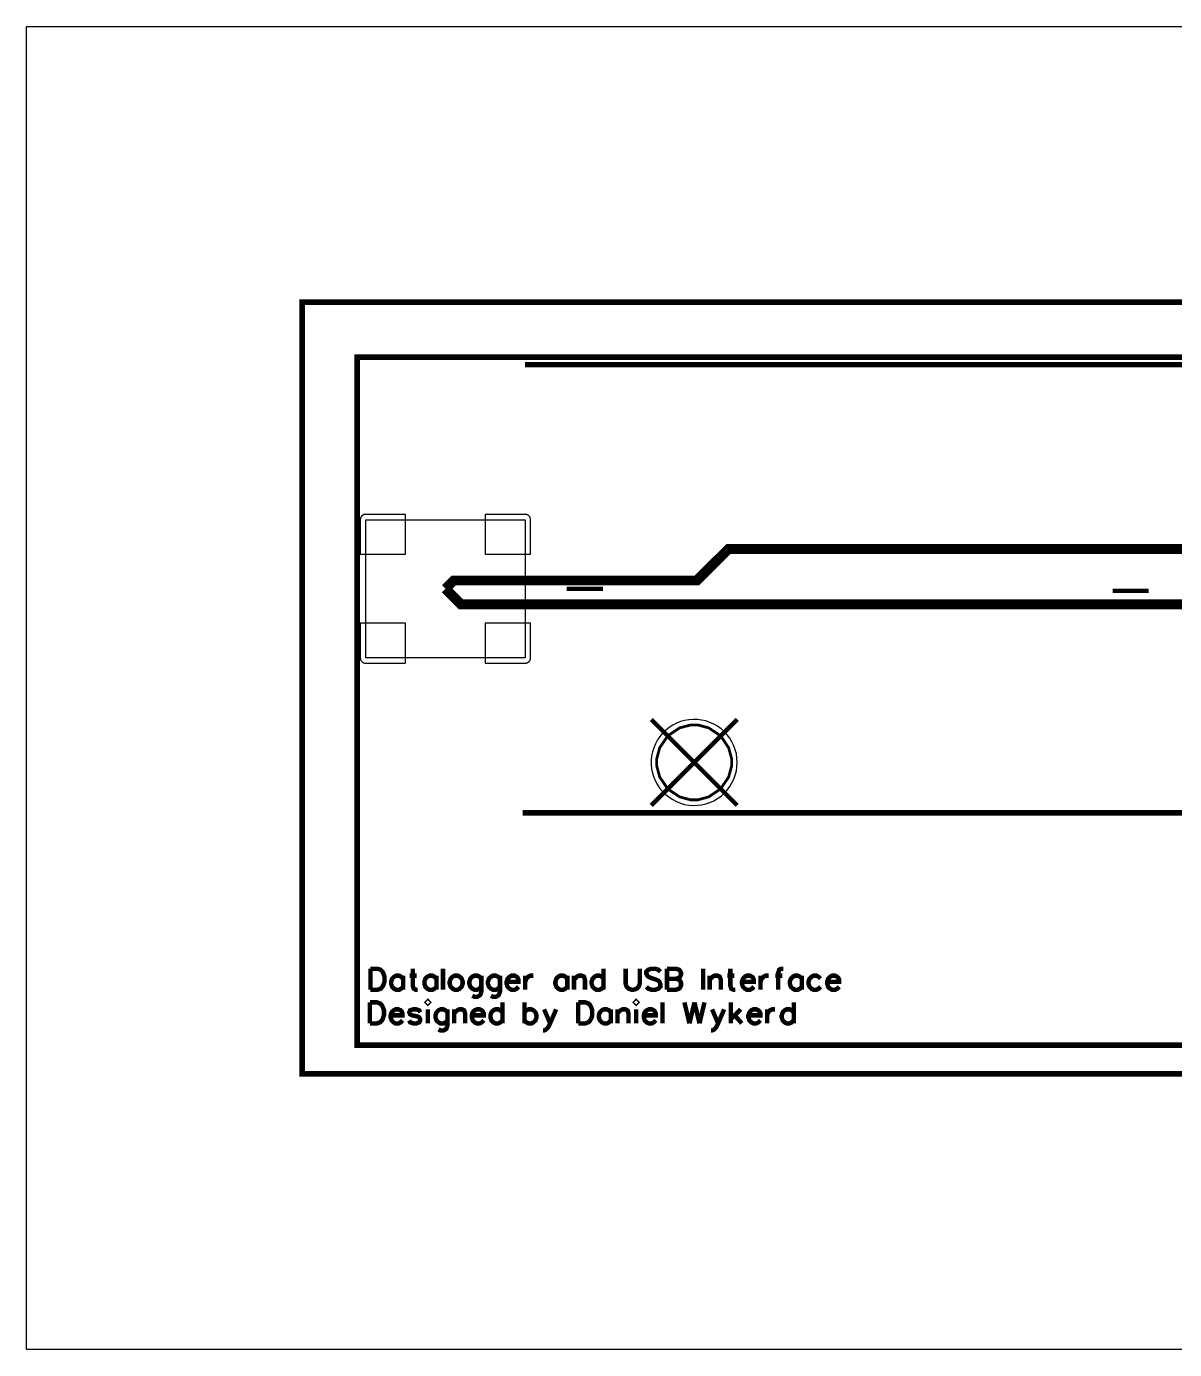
# Model space of a CAD drawing. Extents: x 0 to 5, y 0 to 2.5.
# Drawn here: x 0 to 2.169, y 0 to 2.5 of the extents above; entities that cross this region are included whole.
import ezdxf

# ---------------------------------------------------------------- set-up
doc = ezdxf.new("R2010")
doc.units = 0
doc.layers.get('0').update_dxf_attribs({"linetype": 'CONTINUOUS'})

msp = doc.modelspace()

# ---------------------------------------------------------------- linework, layer by layer
at = {"color": 0}
msp.add_lwpolyline([(0, 2.5), (5, 2.5), (5, 0), (0, 0), (0, 2.5)], close=True, dxfattribs=at)
at = {"color": 5, "const_width": 0.010417}
msp.add_lwpolyline([(0.520833, 1.97917), (4.47917, 1.97917), (4.47917, 0.520833), (0.520833, 0.520833), (0.520833, 1.97917)], close=True, dxfattribs=at)
at = {"color": 1, "const_width": 0.010417}
msp.add_lwpolyline([(0.520833, 1.97917), (4.47917, 1.97917), (4.47917, 0.520833), (0.520833, 0.520833), (0.520833, 1.97917)], close=True, dxfattribs=at)
at = {"color": 6, "const_width": 0.010417}
msp.add_lwpolyline([(0.625, 1.875), (4.42708, 1.875), (4.42708, 0.574978), (0.625, 0.574978), (0.625, 1.875)], close=True, dxfattribs=at)
at = {"color": 5}
for points in [[(0.625, 0.574978), (0.625, 1.875), (4.42708, 1.875), (4.42708, 0.574978), (0.625, 0.574978)], [(1.2596, 1.02816), (1.26774, 1.02837), (1.27577, 1.02941), (1.28364, 1.0312), (1.29134, 1.03375), (1.29872, 1.03711), (1.30572, 1.04118), (1.31234, 1.0459), (1.31841, 1.05127), (1.32389, 1.05718), (1.32878, 1.06364), (1.33301, 1.07053), (1.33653, 1.07785), (1.3393, 1.08545), (1.34131, 1.09332), (1.3425, 1.10135), (1.34294, 1.10943), (1.3425, 1.11751), (1.34131, 1.12554), (1.3393, 1.13336), (1.33653, 1.141), (1.33301, 1.14827), (1.32878, 1.15522), (1.32389, 1.16168), (1.31841, 1.16759), (1.31234, 1.17296), (1.30572, 1.17768), (1.29872, 1.18175), (1.29134, 1.18506), (1.28364, 1.18766), (1.27577, 1.18945), (1.26774, 1.19043), (1.2596, 1.19065), (1.25152, 1.19005), (1.24354, 1.18864), (1.23579, 1.18647), (1.22824, 1.18348), (1.22103, 1.1798), (1.21419, 1.1754), (1.2079, 1.17036), (1.20209, 1.16471), (1.19689, 1.15848), (1.19233, 1.1518), (1.18842, 1.14469), (1.18527, 1.13721), (1.18289, 1.12945), (1.18132, 1.12153), (1.1805, 1.11344), (1.1805, 1.10536), (1.18132, 1.09733), (1.18289, 1.08936), (1.18527, 1.0816), (1.18842, 1.07416), (1.19233, 1.06706), (1.19689, 1.06033), (1.20209, 1.05414), (1.2079, 1.0485), (1.21419, 1.04346), (1.22103, 1.03906), (1.22824, 1.03532), (1.23579, 1.03239), (1.24354, 1.03017), (1.25152, 1.02881), (1.2596, 1.02816)]]:
    msp.add_lwpolyline(points, close=True, dxfattribs=at)
at = {"color": 1}
for points in [[(0.625, 0.574978), (0.625, 1.875), (4.42708, 1.875), (4.42708, 0.574978), (0.625, 0.574978)], [(0.630751, 1.50261), (0.716417, 1.50261), (0.716417, 1.57813), (0.640733, 1.57813), (0.6403, 1.57807), (0.639865, 1.57807), (0.639432, 1.57796), (0.638997, 1.5779), (0.638618, 1.57781), (0.63775, 1.57758), (0.63699, 1.57726), (0.63661, 1.57704), (0.636176, 1.57688), (0.635851, 1.57667), (0.635471, 1.57644), (0.635092, 1.57617), (0.634765, 1.57596), (0.63444, 1.57568), (0.634115, 1.57536), (0.633789, 1.57508), (0.633518, 1.57476), (0.633192, 1.57443), (0.632921, 1.57411), (0.632704, 1.57379), (0.632433, 1.5734), (0.631782, 1.57226), (0.631456, 1.5715), (0.631293, 1.57107), (0.631185, 1.57069), (0.630968, 1.56982), (0.63086, 1.56944), (0.630751, 1.56858), (0.630751, 1.50261)], [(0.866917, 1.50261), (0.952582, 1.50261), (0.952582, 1.56858), (0.952474, 1.56944), (0.952365, 1.56982), (0.952149, 1.57069), (0.95204, 1.57107), (0.951878, 1.5715), (0.951551, 1.57226), (0.9509, 1.5734), (0.950629, 1.57379), (0.950413, 1.57411), (0.950142, 1.57443), (0.949815, 1.57476), (0.949544, 1.57508), (0.949219, 1.57536), (0.948893, 1.57568), (0.948568, 1.57596), (0.948242, 1.57617), (0.947863, 1.57644), (0.947483, 1.57667), (0.947157, 1.57688), (0.946724, 1.57704), (0.946343, 1.57726), (0.945583, 1.57758), (0.944715, 1.57781), (0.944336, 1.5779), (0.943901, 1.57796), (0.943468, 1.57807), (0.943033, 1.57807), (0.9426, 1.57813), (0.866917, 1.57813), (0.866917, 1.50261)], [(0.641168, 1.56771), (0.942165, 1.56771), (0.942165, 1.30729), (0.641168, 1.30729), (0.641168, 1.56771)], [(0.641168, 1.29688), (0.716417, 1.29688), (0.716417, 1.3724), (0.630751, 1.3724), (0.630751, 1.30642), (0.63086, 1.30556), (0.630968, 1.30518), (0.631185, 1.30431), (0.631293, 1.30393), (0.631456, 1.30349), (0.631782, 1.30273), (0.632433, 1.30159), (0.632704, 1.30122), (0.632921, 1.30089), (0.633192, 1.30056), (0.633518, 1.30024), (0.633789, 1.29991), (0.634115, 1.29964), (0.63444, 1.29932), (0.634765, 1.29905), (0.635092, 1.29883), (0.635471, 1.29856), (0.635851, 1.29834), (0.636176, 1.29812), (0.63661, 1.29796), (0.63699, 1.29774), (0.63775, 1.29742), (0.638618, 1.2972), (0.638997, 1.29709), (0.639432, 1.29704), (0.639865, 1.29693), (0.6403, 1.29693), (0.640733, 1.29688), (0.641168, 1.29688)], [(0.866917, 1.29688), (0.9426, 1.29688), (0.943033, 1.29693), (0.943468, 1.29693), (0.943901, 1.29704), (0.944336, 1.29709), (0.944715, 1.2972), (0.945583, 1.29742), (0.946343, 1.29774), (0.946724, 1.29796), (0.947157, 1.29812), (0.947483, 1.29834), (0.947863, 1.29856), (0.948242, 1.29883), (0.948568, 1.29905), (0.948893, 1.29932), (0.949219, 1.29964), (0.949544, 1.29991), (0.949815, 1.30024), (0.950142, 1.30056), (0.950413, 1.30089), (0.950629, 1.30122), (0.9509, 1.30159), (0.951551, 1.30273), (0.951878, 1.30349), (0.95204, 1.30393), (0.952149, 1.30431), (0.952365, 1.30518), (0.952474, 1.30556), (0.952582, 1.30642), (0.952582, 1.3724), (0.866917, 1.3724), (0.866917, 1.29688)], [(1.2596, 1.02816), (1.26774, 1.02837), (1.27577, 1.02941), (1.28364, 1.0312), (1.29134, 1.03375), (1.29872, 1.03711), (1.30572, 1.04118), (1.31234, 1.0459), (1.31841, 1.05127), (1.32389, 1.05718), (1.32878, 1.06364), (1.33301, 1.07053), (1.33653, 1.07785), (1.3393, 1.08545), (1.34131, 1.09332), (1.3425, 1.10135), (1.34294, 1.10943), (1.3425, 1.11751), (1.34131, 1.12554), (1.3393, 1.13336), (1.33653, 1.141), (1.33301, 1.14827), (1.32878, 1.15522), (1.32389, 1.16168), (1.31841, 1.16759), (1.31234, 1.17296), (1.30572, 1.17768), (1.29872, 1.18175), (1.29134, 1.18506), (1.28364, 1.18766), (1.27577, 1.18945), (1.26774, 1.19043), (1.2596, 1.19065), (1.25152, 1.19005), (1.24354, 1.18864), (1.23579, 1.18647), (1.22824, 1.18348), (1.22103, 1.1798), (1.21419, 1.1754), (1.2079, 1.17036), (1.20209, 1.16471), (1.19689, 1.15848), (1.19233, 1.1518), (1.18842, 1.14469), (1.18527, 1.13721), (1.18289, 1.12945), (1.18132, 1.12153), (1.1805, 1.11344), (1.1805, 1.10536), (1.18132, 1.09733), (1.18289, 1.08936), (1.18527, 1.0816), (1.18842, 1.07416), (1.19233, 1.06706), (1.19689, 1.06033), (1.20209, 1.05414), (1.2079, 1.0485), (1.21419, 1.04346), (1.22103, 1.03906), (1.22824, 1.03532), (1.23579, 1.03239), (1.24354, 1.03017), (1.25152, 1.02881), (1.2596, 1.02816)]]:
    msp.add_lwpolyline(points, close=True, dxfattribs=at)
at = {"color": 2}
for points, const_width in [([(0.942165, 1.86094), (3.86458, 1.86094)], 0.010417), ([(1.02083, 1.4375), (1.08908, 1.4375)], 0.008333), ([(2.05208, 1.43375), (2.12033, 1.43375)], 0.008333), ([(0.9375, 1.01405), (3.86458, 1.01405)], 0.010417), ([(0.650011, 0.719564), (0.650011, 0.679796)], 0.008333), ([(0.650011, 0.719564), (0.663249, 0.719564), (0.668946, 0.717719), (0.672689, 0.713976), (0.674588, 0.710124), (0.67654, 0.704482), (0.67654, 0.694988), (0.674588, 0.68929), (0.672689, 0.685547), (0.668946, 0.681749), (0.663249, 0.679796), (0.650011, 0.679796)], 0.008333), ([(0.711751, 0.700629), (0.7079, 0.704482), (0.704156, 0.706381), (0.69846, 0.706381), (0.694661, 0.704482), (0.690918, 0.700629), (0.689074, 0.694988), (0.689074, 0.691135), (0.690918, 0.685547), (0.694661, 0.681749), (0.69846, 0.679796), (0.704156, 0.679796), (0.7079, 0.681749), (0.711751, 0.685547)], 0.008333), ([(0.711751, 0.706381), (0.711751, 0.679796)], 0.008333), ([(0.724283, 0.706381), (0.737522, 0.706381)], 0.008333), ([(0.729872, 0.719564), (0.729872, 0.687392), (0.731771, 0.681749), (0.735622, 0.679796), (0.739367, 0.679796)], 0.008333), ([(0.774576, 0.700629), (0.770833, 0.704482), (0.76709, 0.706381), (0.761339, 0.706381), (0.757596, 0.704482), (0.753743, 0.700629), (0.751899, 0.694988), (0.751899, 0.691135), (0.753743, 0.685547), (0.757596, 0.681749), (0.761339, 0.679796), (0.76709, 0.679796), (0.770833, 0.681749), (0.774576, 0.685547)], 0.008333), ([(0.774576, 0.706381), (0.774576, 0.679796)], 0.008333), ([(0.78711, 0.719564), (0.78711, 0.679796)], 0.008333), ([(0.859483, 0.700629), (0.85574, 0.704482), (0.851887, 0.706381), (0.846246, 0.706381), (0.842393, 0.704482), (0.83865, 0.700629), (0.836751, 0.694988), (0.836751, 0.691135), (0.83865, 0.685547), (0.842393, 0.681749), (0.846246, 0.679796), (0.851887, 0.679796), (0.85574, 0.681749), (0.859483, 0.685547)], 0.008333), ([(0.859483, 0.706381), (0.859483, 0.676053), (0.857585, 0.670301), (0.85574, 0.668457), (0.851887, 0.666558), (0.846246, 0.666558), (0.842393, 0.668457)], 0.008333), ([(0.894694, 0.700629), (0.89095, 0.704482), (0.887099, 0.706381), (0.881456, 0.706381), (0.877604, 0.704482), (0.873861, 0.700629), (0.871963, 0.694988), (0.871963, 0.691135), (0.873861, 0.685547), (0.877604, 0.681749), (0.881456, 0.679796), (0.887099, 0.679796), (0.89095, 0.681749), (0.894694, 0.685547)], 0.008333), ([(0.894694, 0.706381), (0.894694, 0.676053), (0.892796, 0.670301), (0.89095, 0.668457), (0.887099, 0.666558), (0.881456, 0.666558), (0.877604, 0.668457)], 0.008333), ([(0.907172, 0.694988), (0.929904, 0.694988), (0.929904, 0.698731), (0.928006, 0.702582), (0.926161, 0.704482), (0.922418, 0.706381), (0.916667, 0.706381), (0.912924, 0.704482), (0.909071, 0.700629), (0.907172, 0.694988), (0.907172, 0.691135), (0.909071, 0.685547), (0.912924, 0.681749), (0.916667, 0.679796), (0.922418, 0.679796), (0.926161, 0.681749), (0.929904, 0.685547)], 0.008333), ([(0.942383, 0.706381), (0.942383, 0.679796)], 0.008333), ([(0.942383, 0.694988), (0.944282, 0.700629), (0.948133, 0.704482), (0.951878, 0.706381), (0.957628, 0.706381)], 0.008333), ([(1.02197, 0.700629), (1.01823, 0.704482), (1.01438, 0.706381), (1.00873, 0.706381), (1.00488, 0.704482), (1.00114, 0.700629), (0.999295, 0.694988), (0.999295, 0.691135), (1.00114, 0.685547), (1.00488, 0.681749), (1.00873, 0.679796), (1.01438, 0.679796), (1.01823, 0.681749), (1.02197, 0.685547)], 0.008333), ([(1.02197, 0.706381), (1.02197, 0.679796)], 0.008333), ([(1.03451, 0.706381), (1.03451, 0.679796)], 0.008333), ([(1.03451, 0.698731), (1.04009, 0.704482), (1.04395, 0.706381), (1.04959, 0.706381), (1.05344, 0.704482), (1.05534, 0.698731), (1.05534, 0.679796)], 0.008333), ([(1.09049, 0.700629), (1.08675, 0.704482), (1.0829, 0.706381), (1.07731, 0.706381), (1.07346, 0.704482), (1.06966, 0.700629), (1.06782, 0.694988), (1.06782, 0.691135), (1.06966, 0.685547), (1.07346, 0.681749), (1.07731, 0.679796), (1.0829, 0.679796), (1.08675, 0.681749), (1.09049, 0.685547)], 0.008333), ([(1.09049, 0.719564), (1.09049, 0.679796)], 0.008333), ([(1.13216, 0.719564), (1.13216, 0.691135), (1.13406, 0.685547), (1.13791, 0.681749), (1.14355, 0.679796), (1.14741, 0.679796), (1.15299, 0.681749), (1.15679, 0.685547), (1.15875, 0.691135), (1.15875, 0.719564)], 0.008333), ([(1.1977, 0.713976), (1.19396, 0.717719), (1.18821, 0.719564), (1.18072, 0.719564), (1.17502, 0.717719), (1.17122, 0.713976), (1.17122, 0.710124), (1.17312, 0.706381), (1.17502, 0.704482), (1.17877, 0.702582), (1.1901, 0.698731), (1.19396, 0.696886), (1.19586, 0.694988), (1.1977, 0.691135), (1.1977, 0.685547), (1.19396, 0.681749), (1.18821, 0.679796), (1.18072, 0.679796), (1.17502, 0.681749), (1.17122, 0.685547)], 0.008333), ([(1.21023, 0.719564), (1.21023, 0.679796)], 0.008333), ([(1.21023, 0.719564), (1.22727, 0.719564), (1.23291, 0.717719), (1.23492, 0.715821), (1.23676, 0.711968), (1.23676, 0.708225), (1.23492, 0.704482), (1.23291, 0.702582), (1.22727, 0.700629)], 0.008333), ([(1.21023, 0.700629), (1.22727, 0.700629), (1.23291, 0.698731), (1.23492, 0.696886), (1.23676, 0.693143), (1.23676, 0.687392), (1.23492, 0.683649), (1.23291, 0.681749), (1.22727, 0.679796), (1.21023, 0.679796)], 0.008333), ([(1.27843, 0.719564), (1.27843, 0.679796)], 0.008333), ([(1.29096, 0.706381), (1.29096, 0.679796)], 0.008333), ([(1.29096, 0.698731), (1.29655, 0.704482), (1.3004, 0.706381), (1.30604, 0.706381), (1.3099, 0.704482), (1.31179, 0.698731), (1.31179, 0.679796)], 0.008333), ([(1.32427, 0.706381), (1.33751, 0.706381)], 0.008333), ([(1.32992, 0.719564), (1.32992, 0.687392), (1.33176, 0.681749), (1.33561, 0.679796), (1.33936, 0.679796)], 0.008333), ([(1.35189, 0.694988), (1.37457, 0.694988), (1.37457, 0.698731), (1.37272, 0.702582), (1.37082, 0.704482), (1.36708, 0.706381), (1.36133, 0.706381), (1.35758, 0.704482), (1.35373, 0.700629), (1.35189, 0.694988), (1.35189, 0.691135), (1.35373, 0.685547), (1.35758, 0.681749), (1.36133, 0.679796), (1.36708, 0.679796), (1.37082, 0.681749), (1.37457, 0.685547)], 0.008333), ([(1.3871, 0.706381), (1.3871, 0.679796)], 0.008333), ([(1.3871, 0.694988), (1.38906, 0.700629), (1.39279, 0.704482), (1.39654, 0.706381), (1.40229, 0.706381)], 0.008333), ([(1.41476, 0.706381), (1.428, 0.706381)], 0.008333), ([(1.4299, 0.719564), (1.42617, 0.719564), (1.42242, 0.717719), (1.42042, 0.711968), (1.42042, 0.679796)], 0.008333), ([(1.46511, 0.700629), (1.46138, 0.704482), (1.45762, 0.706381), (1.45188, 0.706381), (1.44814, 0.704482), (1.44428, 0.700629), (1.44239, 0.694988), (1.44239, 0.691135), (1.44428, 0.685547), (1.44814, 0.681749), (1.45188, 0.679796), (1.45762, 0.679796), (1.46138, 0.681749), (1.46511, 0.685547)], 0.008333), ([(1.46511, 0.706381), (1.46511, 0.679796)], 0.008333), ([(1.50043, 0.700629), (1.49658, 0.704482), (1.49283, 0.706381), (1.48708, 0.706381), (1.48335, 0.704482), (1.4796, 0.700629), (1.4776, 0.694988), (1.4776, 0.691135), (1.4796, 0.685547), (1.48335, 0.681749), (1.48708, 0.679796), (1.49283, 0.679796), (1.49658, 0.681749), (1.50043, 0.685547)], 0.008333), ([(1.51292, 0.694988), (1.53564, 0.694988), (1.53564, 0.698731), (1.53375, 0.702582), (1.53179, 0.704482), (1.528, 0.706381), (1.5224, 0.706381), (1.51856, 0.704482), (1.51481, 0.700629), (1.51292, 0.694988), (1.51292, 0.691135), (1.51481, 0.685547), (1.51856, 0.681749), (1.5224, 0.679796), (1.528, 0.679796), (1.53179, 0.681749), (1.53564, 0.685547)], 0.008333), ([(0.648981, 0.656033), (0.648981, 0.616265)], 0.008333), ([(0.648981, 0.656033), (0.662164, 0.656033), (0.667914, 0.654189), (0.671658, 0.65039), (0.673557, 0.646539), (0.67551, 0.64095), (0.67551, 0.631456), (0.673557, 0.625706), (0.671658, 0.621962), (0.667914, 0.618218), (0.662164, 0.616265), (0.648981, 0.616265)], 0.008333), ([(0.89936, 0.656033), (0.89936, 0.616265)], 0.008333), ([(0.941026, 0.656033), (0.941026, 0.616265)], 0.008333), ([(1.04248, 0.656033), (1.04248, 0.616265)], 0.008333), ([(1.04248, 0.656033), (1.05572, 0.656033), (1.06147, 0.654189), (1.06521, 0.65039), (1.06717, 0.646539), (1.06907, 0.64095), (1.06907, 0.631456), (1.06717, 0.625706), (1.06521, 0.621962), (1.06147, 0.618218), (1.05572, 0.616265), (1.04248, 0.616265)], 0.008333), ([(1.20155, 0.656033), (1.20155, 0.616265)], 0.008333), ([(1.24322, 0.656033), (1.25271, 0.616265)], 0.008333), ([(1.26221, 0.656033), (1.25271, 0.616265)], 0.008333), ([(1.26221, 0.656033), (1.27165, 0.616265)], 0.008333), ([(1.28114, 0.656033), (1.27165, 0.616265)], 0.008333), ([(1.33073, 0.656033), (1.33073, 0.616265)], 0.008333), ([(1.44971, 0.656033), (1.44971, 0.616265)], 0.008333), ([(0.688043, 0.631456), (0.710721, 0.631456), (0.710721, 0.6352), (0.708876, 0.639051), (0.706868, 0.64095), (0.703125, 0.642796), (0.697374, 0.642796), (0.693631, 0.64095), (0.689888, 0.637099), (0.688043, 0.631456), (0.688043, 0.627604), (0.689888, 0.621962), (0.693631, 0.618218), (0.697374, 0.616265), (0.703125, 0.616265), (0.706868, 0.618218), (0.710721, 0.621962)], 0.008333), ([(0.744086, 0.637099), (0.742188, 0.64095), (0.736436, 0.642796), (0.73074, 0.642796), (0.725097, 0.64095), (0.723253, 0.637099), (0.725097, 0.633356), (0.728842, 0.631456), (0.738336, 0.629557), (0.742188, 0.627604), (0.744086, 0.623861), (0.744086, 0.621962), (0.742188, 0.618218), (0.736436, 0.616265), (0.73074, 0.616265), (0.725097, 0.618218), (0.723253, 0.621962)], 0.008333), ([(0.758464, 0.642796), (0.758464, 0.616265)], 0.008333), ([(0.795518, 0.637099), (0.791775, 0.64095), (0.788032, 0.642796), (0.782281, 0.642796), (0.778537, 0.64095), (0.774685, 0.637099), (0.772786, 0.631456), (0.772786, 0.627604), (0.774685, 0.621962), (0.778537, 0.618218), (0.782281, 0.616265), (0.788032, 0.616265), (0.791775, 0.618218), (0.795518, 0.621962)], 0.008333), ([(0.795518, 0.642796), (0.795518, 0.612522), (0.793619, 0.606771), (0.791775, 0.604872), (0.788032, 0.603028), (0.782281, 0.603028), (0.778537, 0.604872)], 0.008333), ([(0.807997, 0.642796), (0.807997, 0.616265)], 0.008333), ([(0.807997, 0.6352), (0.813747, 0.64095), (0.817492, 0.642796), (0.823242, 0.642796), (0.826986, 0.64095), (0.828831, 0.6352), (0.828831, 0.616265)], 0.008333), ([(0.841362, 0.631456), (0.86404, 0.631456), (0.86404, 0.6352), (0.862196, 0.639051), (0.860297, 0.64095), (0.856554, 0.642796), (0.850857, 0.642796), (0.84706, 0.64095), (0.843207, 0.637099), (0.841362, 0.631456), (0.841362, 0.627604), (0.843207, 0.621962), (0.84706, 0.618218), (0.850857, 0.616265), (0.856554, 0.616265), (0.860297, 0.618218), (0.86404, 0.621962)], 0.008333), ([(0.89936, 0.637099), (0.895508, 0.64095), (0.891764, 0.642796), (0.886068, 0.642796), (0.882269, 0.64095), (0.878526, 0.637099), (0.876574, 0.631456), (0.876574, 0.627604), (0.878526, 0.621962), (0.882269, 0.618218), (0.886068, 0.616265), (0.891764, 0.616265), (0.895508, 0.618218), (0.89936, 0.621962)], 0.008333), ([(0.941026, 0.637099), (0.944769, 0.64095), (0.948568, 0.642796), (0.954264, 0.642796), (0.958008, 0.64095), (0.96186, 0.637099), (0.963758, 0.631456), (0.963758, 0.627604), (0.96186, 0.621962), (0.958008, 0.618218), (0.954264, 0.616265), (0.948568, 0.616265), (0.944769, 0.618218), (0.941026, 0.621962)], 0.008333), ([(1.00081, 0.642796), (0.989475, 0.616265), (0.985732, 0.608724), (0.981879, 0.604872), (0.978136, 0.603028), (0.976238, 0.603028)], 0.008333), ([(0.978136, 0.642796), (0.989475, 0.616265)], 0.008333), ([(1.10427, 0.637099), (1.10053, 0.64095), (1.09668, 0.642796), (1.09104, 0.642796), (1.08718, 0.64095), (1.08344, 0.637099), (1.08154, 0.631456), (1.08154, 0.627604), (1.08344, 0.621962), (1.08718, 0.618218), (1.09104, 0.616265), (1.09668, 0.616265), (1.10053, 0.618218), (1.10427, 0.621962)], 0.008333), ([(1.10427, 0.642796), (1.10427, 0.616265)], 0.008333), ([(1.11675, 0.642796), (1.11675, 0.616265)], 0.008333), ([(1.11675, 0.6352), (1.1224, 0.64095), (1.12625, 0.642796), (1.13189, 0.642796), (1.13574, 0.64095), (1.13759, 0.6352), (1.13759, 0.616265)], 0.008333), ([(1.15196, 0.642796), (1.15196, 0.616265)], 0.008333), ([(1.16634, 0.631456), (1.18907, 0.631456), (1.18907, 0.6352), (1.18718, 0.639051), (1.18533, 0.64095), (1.18159, 0.642796), (1.17584, 0.642796), (1.17209, 0.64095), (1.16824, 0.637099), (1.16634, 0.631456), (1.16634, 0.627604), (1.16824, 0.621962), (1.17209, 0.618218), (1.17584, 0.616265), (1.18159, 0.616265), (1.18533, 0.618218), (1.18907, 0.621962)], 0.008333), ([(1.31825, 0.642796), (1.30686, 0.616265), (1.30311, 0.608724), (1.29937, 0.604872), (1.29552, 0.603028), (1.29362, 0.603028)], 0.008333), ([(1.29552, 0.642796), (1.30686, 0.616265)], 0.008333), ([(1.34966, 0.642796), (1.33073, 0.623861)], 0.008333), ([(1.33832, 0.631456), (1.35156, 0.616265)], 0.008333), ([(1.36404, 0.631456), (1.38688, 0.631456), (1.38688, 0.6352), (1.38487, 0.639051), (1.38303, 0.64095), (1.37929, 0.642796), (1.37353, 0.642796), (1.36979, 0.64095), (1.36605, 0.637099), (1.36404, 0.631456), (1.36404, 0.627604), (1.36605, 0.621962), (1.36979, 0.618218), (1.37353, 0.616265), (1.37929, 0.616265), (1.38303, 0.618218), (1.38688, 0.621962)], 0.008333), ([(1.39936, 0.642796), (1.39936, 0.616265)], 0.008333), ([(1.39936, 0.631456), (1.40126, 0.637099), (1.405, 0.64095), (1.40886, 0.642796), (1.4145, 0.642796)], 0.008333), ([(1.44971, 0.637099), (1.44596, 0.64095), (1.44217, 0.642796), (1.43647, 0.642796), (1.43272, 0.64095), (1.42887, 0.637099), (1.42697, 0.631456), (1.42697, 0.627604), (1.42887, 0.621962), (1.43272, 0.618218), (1.43647, 0.616265), (1.44217, 0.616265), (1.44596, 0.618218), (1.44971, 0.621962)], 0.008333)]:
    msp.add_lwpolyline(points, dxfattribs=dict(at, const_width=const_width))
at = {"color": 1, "const_width": 0.01875}
for points in [[(3.39481, 1.21457), (3.39481, 1.26769), (3.15001, 1.51247), (1.32606, 1.51247), (1.26666, 1.45313), (0.807292, 1.45313), (0.791667, 1.4375)], [(2.99897, 1.40831), (0.820856, 1.40831), (0.791667, 1.4375)]]:
    msp.add_lwpolyline(points, dxfattribs=at)
at = {"color": 254, "const_width": 0.008333}
for points in [[(1.1805, 1.19059), (1.34283, 1.02827)], [(1.1805, 1.02827), (1.34283, 1.19059)]]:
    msp.add_lwpolyline(points, dxfattribs=at)
at = {"color": 254, "const_width": 0.005208}
msp.add_lwpolyline([(1.33241, 1.10943), (1.33241, 1.10259), (1.32682, 1.08192), (1.31169, 1.05941), (1.28917, 1.04427), (1.2685, 1.03868), (1.26166, 1.03868), (1.25478, 1.03868), (1.2341, 1.04427), (1.21164, 1.05941), (1.19645, 1.08192), (1.19092, 1.10259), (1.19092, 1.10943), (1.19092, 1.11632), (1.19645, 1.13699), (1.21164, 1.15945), (1.2341, 1.17464), (1.25478, 1.18018), (1.26166, 1.18018), (1.2685, 1.18018), (1.28917, 1.17464), (1.31169, 1.15945), (1.32682, 1.13699), (1.33241, 1.11632), (1.33241, 1.10943)], close=True, dxfattribs=at)
at = {"color": 254}
msp.add_lwpolyline([(1.33241, 1.10943), (1.33241, 1.10259), (1.32682, 1.08192), (1.31169, 1.05941), (1.28917, 1.04427), (1.2685, 1.03868), (1.26166, 1.03868), (1.25478, 1.03868), (1.2341, 1.04427), (1.21164, 1.05941), (1.19645, 1.08192), (1.19092, 1.10259), (1.19092, 1.10943), (1.19092, 1.11632), (1.19645, 1.13699), (1.21164, 1.15945), (1.2341, 1.17464), (1.25478, 1.18018), (1.26166, 1.18018), (1.2685, 1.18018), (1.28917, 1.17464), (1.31169, 1.15945), (1.32682, 1.13699), (1.33241, 1.11632), (1.33241, 1.10943)], close=True, dxfattribs=at)
at = {"color": 2, "const_width": 0.008333}
for points in [[(0.809082, 0.706381), (0.805339, 0.704482), (0.80154, 0.700629), (0.799588, 0.694988), (0.799588, 0.691135), (0.80154, 0.685547), (0.805339, 0.681749), (0.809082, 0.679796), (0.814779, 0.679796), (0.818522, 0.681749), (0.822374, 0.685547), (0.824274, 0.691135), (0.824274, 0.694988), (0.822374, 0.700629), (0.818522, 0.704482), (0.814779, 0.706381), (0.809082, 0.706381)], [(0.756565, 0.656033), (0.758464, 0.654189), (0.760308, 0.656033), (0.758464, 0.657932), (0.756565, 0.656033)], [(1.15012, 0.656033), (1.15196, 0.654189), (1.15386, 0.656033), (1.15196, 0.657932), (1.15012, 0.656033)]]:
    msp.add_lwpolyline(points, close=True, dxfattribs=at)

doc.saveas('drawing.dxf')
